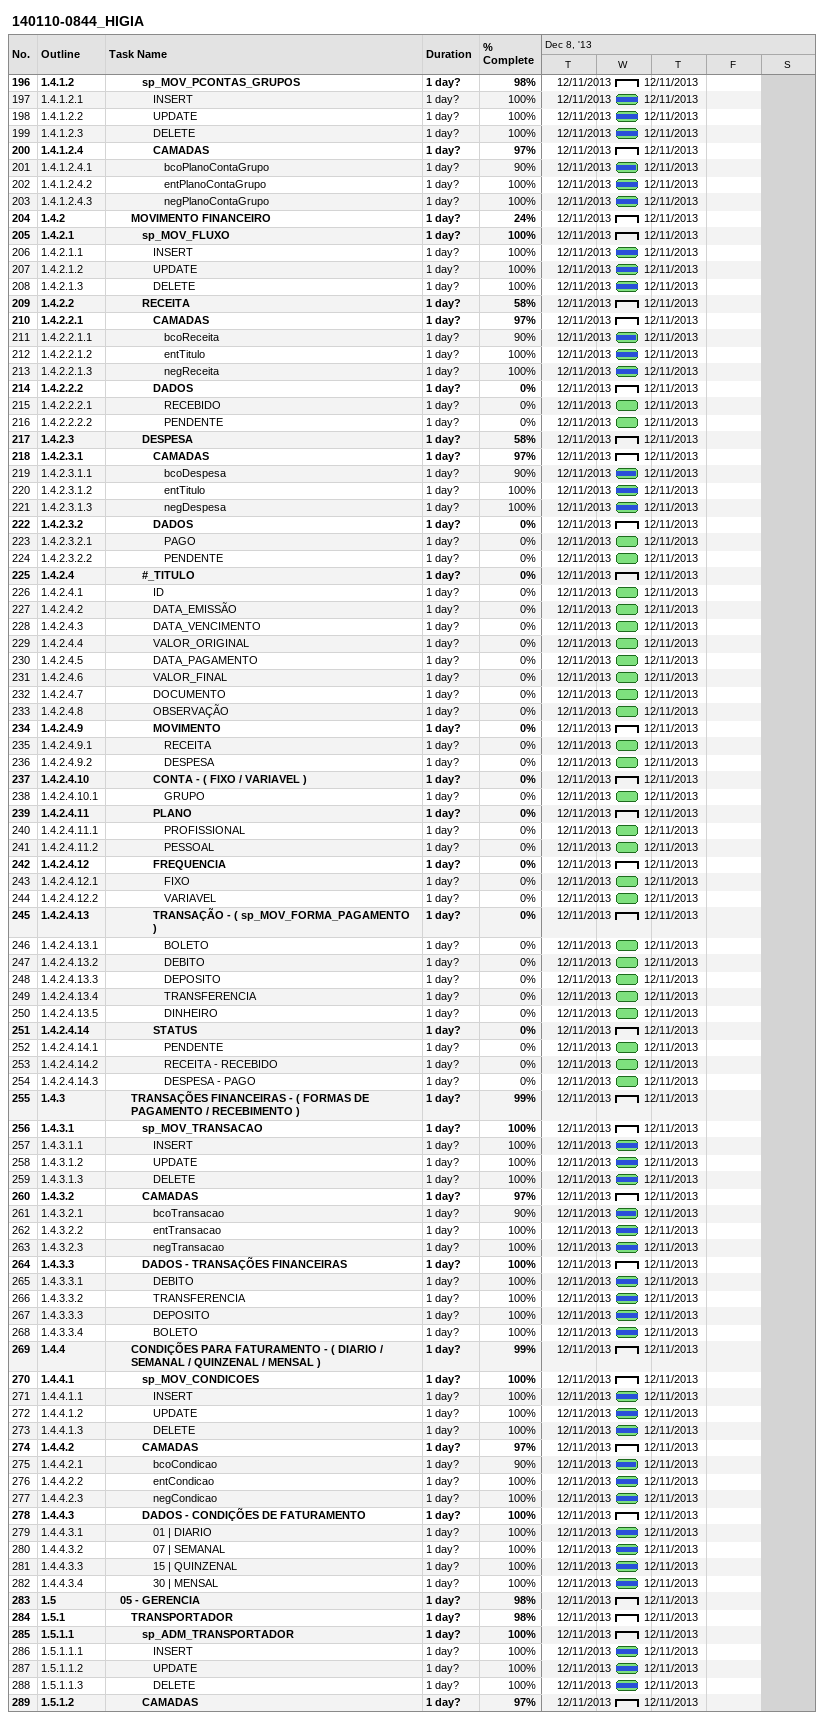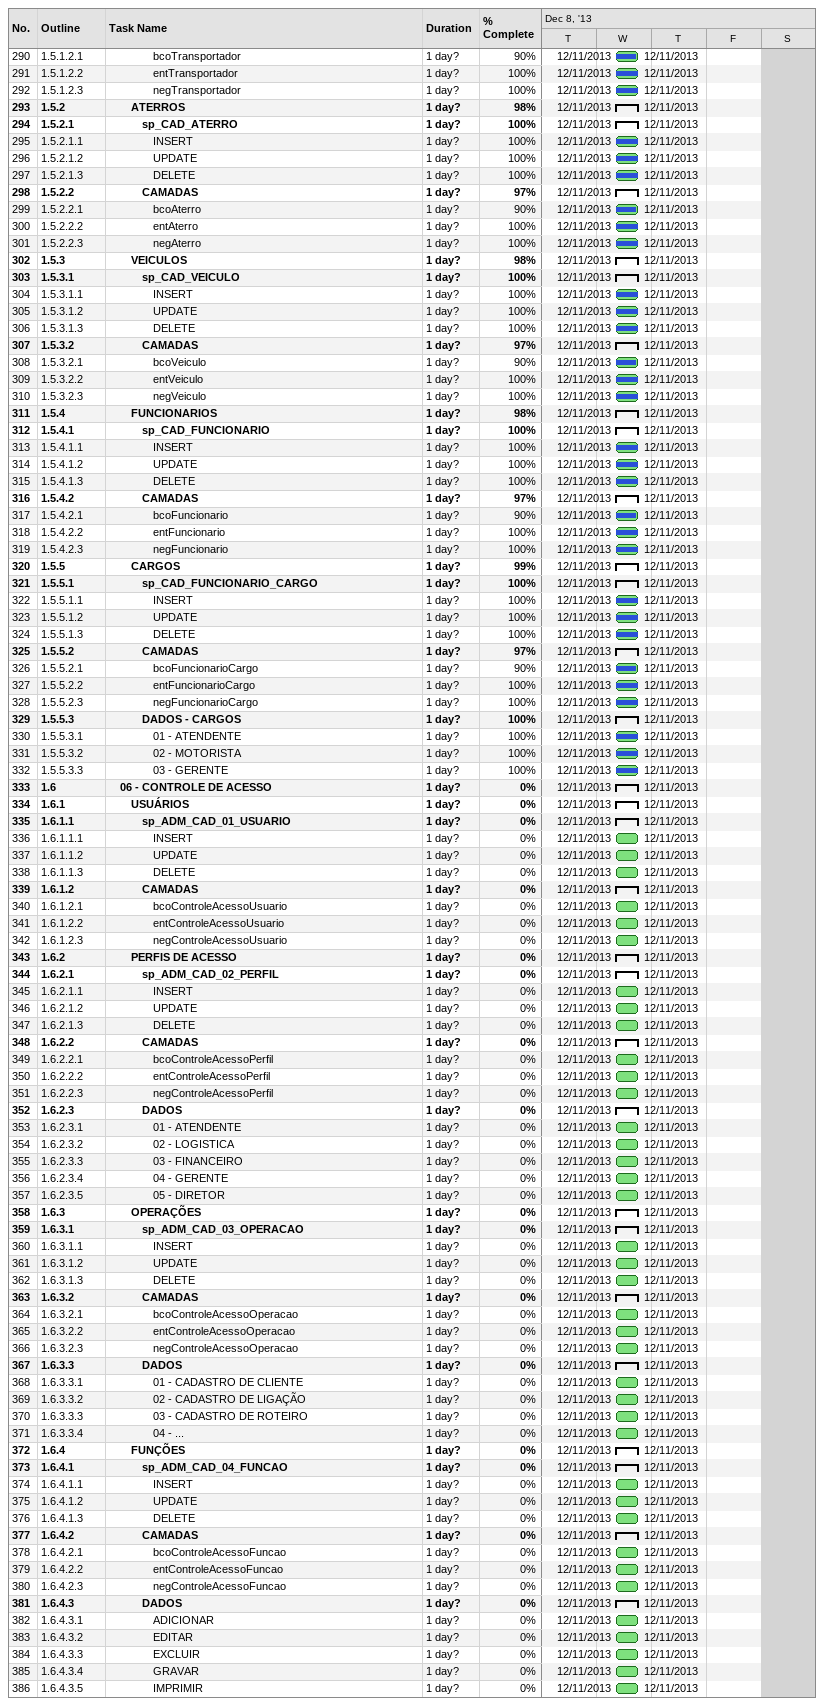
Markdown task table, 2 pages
140110-0844_HIGIA

| ID | WBS | Task | Duration | Start | Finish | % complete |
|---|---|---|---|---|---|---|
| 196 | 1.4.1.2 | **sp_MOV_PCONTAS_GRUPOS** | 1d? | 2013-12-11 | 2013-12-11 | 98 |
| 197 | 1.4.1.2.1 | INSERT | 1d? | 2013-12-11 | 2013-12-11 | 100 |
| 198 | 1.4.1.2.2 | UPDATE | 1d? | 2013-12-11 | 2013-12-11 | 100 |
| 199 | 1.4.1.2.3 | DELETE | 1d? | 2013-12-11 | 2013-12-11 | 100 |
| 200 | 1.4.1.2.4 | **CAMADAS** | 1d? | 2013-12-11 | 2013-12-11 | 97 |
| 201 | 1.4.1.2.4.1 | bcoPlanoContaGrupo | 1d? | 2013-12-11 | 2013-12-11 | 90 |
| 202 | 1.4.1.2.4.2 | entPlanoContaGrupo | 1d? | 2013-12-11 | 2013-12-11 | 100 |
| 203 | 1.4.1.2.4.3 | negPlanoContaGrupo | 1d? | 2013-12-11 | 2013-12-11 | 100 |
| 204 | 1.4.2 | **MOVIMENTO FINANCEIRO** | 1d? | 2013-12-11 | 2013-12-11 | 24 |
| 205 | 1.4.2.1 | **sp_MOV_FLUXO** | 1d? | 2013-12-11 | 2013-12-11 | 100 |
| 206 | 1.4.2.1.1 | INSERT | 1d? | 2013-12-11 | 2013-12-11 | 100 |
| 207 | 1.4.2.1.2 | UPDATE | 1d? | 2013-12-11 | 2013-12-11 | 100 |
| 208 | 1.4.2.1.3 | DELETE | 1d? | 2013-12-11 | 2013-12-11 | 100 |
| 209 | 1.4.2.2 | **RECEITA** | 1d? | 2013-12-11 | 2013-12-11 | 58 |
| 210 | 1.4.2.2.1 | **CAMADAS** | 1d? | 2013-12-11 | 2013-12-11 | 97 |
| 211 | 1.4.2.2.1.1 | bcoReceita | 1d? | 2013-12-11 | 2013-12-11 | 90 |
| 212 | 1.4.2.2.1.2 | entTitulo | 1d? | 2013-12-11 | 2013-12-11 | 100 |
| 213 | 1.4.2.2.1.3 | negReceita | 1d? | 2013-12-11 | 2013-12-11 | 100 |
| 214 | 1.4.2.2.2 | **DADOS** | 1d? | 2013-12-11 | 2013-12-11 | 0 |
| 215 | 1.4.2.2.2.1 | RECEBIDO | 1d? | 2013-12-11 | 2013-12-11 | 0 |
| 216 | 1.4.2.2.2.2 | PENDENTE | 1d? | 2013-12-11 | 2013-12-11 | 0 |
| 217 | 1.4.2.3 | **DESPESA** | 1d? | 2013-12-11 | 2013-12-11 | 58 |
| 218 | 1.4.2.3.1 | **CAMADAS** | 1d? | 2013-12-11 | 2013-12-11 | 97 |
| 219 | 1.4.2.3.1.1 | bcoDespesa | 1d? | 2013-12-11 | 2013-12-11 | 90 |
| 220 | 1.4.2.3.1.2 | entTitulo | 1d? | 2013-12-11 | 2013-12-11 | 100 |
| 221 | 1.4.2.3.1.3 | negDespesa | 1d? | 2013-12-11 | 2013-12-11 | 100 |
| 222 | 1.4.2.3.2 | **DADOS** | 1d? | 2013-12-11 | 2013-12-11 | 0 |
| 223 | 1.4.2.3.2.1 | PAGO | 1d? | 2013-12-11 | 2013-12-11 | 0 |
| 224 | 1.4.2.3.2.2 | PENDENTE | 1d? | 2013-12-11 | 2013-12-11 | 0 |
| 225 | 1.4.2.4 | **#_TITULO** | 1d? | 2013-12-11 | 2013-12-11 | 0 |
| 226 | 1.4.2.4.1 | ID | 1d? | 2013-12-11 | 2013-12-11 | 0 |
| 227 | 1.4.2.4.2 | DATA_EMISSÃO | 1d? | 2013-12-11 | 2013-12-11 | 0 |
| 228 | 1.4.2.4.3 | DATA_VENCIMENTO | 1d? | 2013-12-11 | 2013-12-11 | 0 |
| 229 | 1.4.2.4.4 | VALOR_ORIGINAL | 1d? | 2013-12-11 | 2013-12-11 | 0 |
| 230 | 1.4.2.4.5 | DATA_PAGAMENTO | 1d? | 2013-12-11 | 2013-12-11 | 0 |
| 231 | 1.4.2.4.6 | VALOR_FINAL | 1d? | 2013-12-11 | 2013-12-11 | 0 |
| 232 | 1.4.2.4.7 | DOCUMENTO | 1d? | 2013-12-11 | 2013-12-11 | 0 |
| 233 | 1.4.2.4.8 | OBSERVAÇÃO | 1d? | 2013-12-11 | 2013-12-11 | 0 |
| 234 | 1.4.2.4.9 | **MOVIMENTO** | 1d? | 2013-12-11 | 2013-12-11 | 0 |
| 235 | 1.4.2.4.9.1 | RECEITA | 1d? | 2013-12-11 | 2013-12-11 | 0 |
| 236 | 1.4.2.4.9.2 | DESPESA | 1d? | 2013-12-11 | 2013-12-11 | 0 |
| 237 | 1.4.2.4.10 | **CONTA - ( FIXO / VARIAVEL )** | 1d? | 2013-12-11 | 2013-12-11 | 0 |
| 238 | 1.4.2.4.10.1 | GRUPO | 1d? | 2013-12-11 | 2013-12-11 | 0 |
| 239 | 1.4.2.4.11 | **PLANO** | 1d? | 2013-12-11 | 2013-12-11 | 0 |
| 240 | 1.4.2.4.11.1 | PROFISSIONAL | 1d? | 2013-12-11 | 2013-12-11 | 0 |
| 241 | 1.4.2.4.11.2 | PESSOAL | 1d? | 2013-12-11 | 2013-12-11 | 0 |
| 242 | 1.4.2.4.12 | **FREQUENCIA** | 1d? | 2013-12-11 | 2013-12-11 | 0 |
| 243 | 1.4.2.4.12.1 | FIXO | 1d? | 2013-12-11 | 2013-12-11 | 0 |
| 244 | 1.4.2.4.12.2 | VARIAVEL | 1d? | 2013-12-11 | 2013-12-11 | 0 |
| 245 | 1.4.2.4.13 | **TRANSAÇÃO - ( sp_MOV_FORMA_PAGAMENTO )** | 1d? | 2013-12-11 | 2013-12-11 | 0 |
| 246 | 1.4.2.4.13.1 | BOLETO | 1d? | 2013-12-11 | 2013-12-11 | 0 |
| 247 | 1.4.2.4.13.2 | DEBITO | 1d? | 2013-12-11 | 2013-12-11 | 0 |
| 248 | 1.4.2.4.13.3 | DEPOSITO | 1d? | 2013-12-11 | 2013-12-11 | 0 |
| 249 | 1.4.2.4.13.4 | TRANSFERENCIA | 1d? | 2013-12-11 | 2013-12-11 | 0 |
| 250 | 1.4.2.4.13.5 | DINHEIRO | 1d? | 2013-12-11 | 2013-12-11 | 0 |
| 251 | 1.4.2.4.14 | **STATUS** | 1d? | 2013-12-11 | 2013-12-11 | 0 |
| 252 | 1.4.2.4.14.1 | PENDENTE | 1d? | 2013-12-11 | 2013-12-11 | 0 |
| 253 | 1.4.2.4.14.2 | RECEITA - RECEBIDO | 1d? | 2013-12-11 | 2013-12-11 | 0 |
| 254 | 1.4.2.4.14.3 | DESPESA - PAGO | 1d? | 2013-12-11 | 2013-12-11 | 0 |
| 255 | 1.4.3 | **TRANSAÇÕES FINANCEIRAS - ( FORMAS DE PAGAMENTO / RECEBIMENTO )** | 1d? | 2013-12-11 | 2013-12-11 | 99 |
| 256 | 1.4.3.1 | **sp_MOV_TRANSACAO** | 1d? | 2013-12-11 | 2013-12-11 | 100 |
| 257 | 1.4.3.1.1 | INSERT | 1d? | 2013-12-11 | 2013-12-11 | 100 |
| 258 | 1.4.3.1.2 | UPDATE | 1d? | 2013-12-11 | 2013-12-11 | 100 |
| 259 | 1.4.3.1.3 | DELETE | 1d? | 2013-12-11 | 2013-12-11 | 100 |
| 260 | 1.4.3.2 | **CAMADAS** | 1d? | 2013-12-11 | 2013-12-11 | 97 |
| 261 | 1.4.3.2.1 | bcoTransacao | 1d? | 2013-12-11 | 2013-12-11 | 90 |
| 262 | 1.4.3.2.2 | entTransacao | 1d? | 2013-12-11 | 2013-12-11 | 100 |
| 263 | 1.4.3.2.3 | negTransacao | 1d? | 2013-12-11 | 2013-12-11 | 100 |
| 264 | 1.4.3.3 | **DADOS - TRANSAÇÕES FINANCEIRAS** | 1d? | 2013-12-11 | 2013-12-11 | 100 |
| 265 | 1.4.3.3.1 | DEBITO | 1d? | 2013-12-11 | 2013-12-11 | 100 |
| 266 | 1.4.3.3.2 | TRANSFERENCIA | 1d? | 2013-12-11 | 2013-12-11 | 100 |
| 267 | 1.4.3.3.3 | DEPOSITO | 1d? | 2013-12-11 | 2013-12-11 | 100 |
| 268 | 1.4.3.3.4 | BOLETO | 1d? | 2013-12-11 | 2013-12-11 | 100 |
| 269 | 1.4.4 | **CONDIÇÕES PARA FATURAMENTO - ( DIARIO / SEMANAL / QUINZENAL / MENSAL )** | 1d? | 2013-12-11 | 2013-12-11 | 99 |
| 270 | 1.4.4.1 | **sp_MOV_CONDICOES** | 1d? | 2013-12-11 | 2013-12-11 | 100 |
| 271 | 1.4.4.1.1 | INSERT | 1d? | 2013-12-11 | 2013-12-11 | 100 |
| 272 | 1.4.4.1.2 | UPDATE | 1d? | 2013-12-11 | 2013-12-11 | 100 |
| 273 | 1.4.4.1.3 | DELETE | 1d? | 2013-12-11 | 2013-12-11 | 100 |
| 274 | 1.4.4.2 | **CAMADAS** | 1d? | 2013-12-11 | 2013-12-11 | 97 |
| 275 | 1.4.4.2.1 | bcoCondicao | 1d? | 2013-12-11 | 2013-12-11 | 90 |
| 276 | 1.4.4.2.2 | entCondicao | 1d? | 2013-12-11 | 2013-12-11 | 100 |
| 277 | 1.4.4.2.3 | negCondicao | 1d? | 2013-12-11 | 2013-12-11 | 100 |
| 278 | 1.4.4.3 | **DADOS - CONDIÇÕES DE FATURAMENTO** | 1d? | 2013-12-11 | 2013-12-11 | 100 |
| 279 | 1.4.4.3.1 | 01 \| DIARIO | 1d? | 2013-12-11 | 2013-12-11 | 100 |
| 280 | 1.4.4.3.2 | 07 \| SEMANAL | 1d? | 2013-12-11 | 2013-12-11 | 100 |
| 281 | 1.4.4.3.3 | 15 \| QUINZENAL | 1d? | 2013-12-11 | 2013-12-11 | 100 |
| 282 | 1.4.4.3.4 | 30 \| MENSAL | 1d? | 2013-12-11 | 2013-12-11 | 100 |
| 283 | 1.5 | **05 - GERENCIA** | 1d? | 2013-12-11 | 2013-12-11 | 98 |
| 284 | 1.5.1 | **TRANSPORTADOR** | 1d? | 2013-12-11 | 2013-12-11 | 98 |
| 285 | 1.5.1.1 | **sp_ADM_TRANSPORTADOR** | 1d? | 2013-12-11 | 2013-12-11 | 100 |
| 286 | 1.5.1.1.1 | INSERT | 1d? | 2013-12-11 | 2013-12-11 | 100 |
| 287 | 1.5.1.1.2 | UPDATE | 1d? | 2013-12-11 | 2013-12-11 | 100 |
| 288 | 1.5.1.1.3 | DELETE | 1d? | 2013-12-11 | 2013-12-11 | 100 |
| 289 | 1.5.1.2 | **CAMADAS** | 1d? | 2013-12-11 | 2013-12-11 | 97 |
| 290 | 1.5.1.2.1 | bcoTransportador | 1d? | 2013-12-11 | 2013-12-11 | 90 |
| 291 | 1.5.1.2.2 | entTransportador | 1d? | 2013-12-11 | 2013-12-11 | 100 |
| 292 | 1.5.1.2.3 | negTransportador | 1d? | 2013-12-11 | 2013-12-11 | 100 |
| 293 | 1.5.2 | **ATERROS** | 1d? | 2013-12-11 | 2013-12-11 | 98 |
| 294 | 1.5.2.1 | **sp_CAD_ATERRO** | 1d? | 2013-12-11 | 2013-12-11 | 100 |
| 295 | 1.5.2.1.1 | INSERT | 1d? | 2013-12-11 | 2013-12-11 | 100 |
| 296 | 1.5.2.1.2 | UPDATE | 1d? | 2013-12-11 | 2013-12-11 | 100 |
| 297 | 1.5.2.1.3 | DELETE | 1d? | 2013-12-11 | 2013-12-11 | 100 |
| 298 | 1.5.2.2 | **CAMADAS** | 1d? | 2013-12-11 | 2013-12-11 | 97 |
| 299 | 1.5.2.2.1 | bcoAterro | 1d? | 2013-12-11 | 2013-12-11 | 90 |
| 300 | 1.5.2.2.2 | entAterro | 1d? | 2013-12-11 | 2013-12-11 | 100 |
| 301 | 1.5.2.2.3 | negAterro | 1d? | 2013-12-11 | 2013-12-11 | 100 |
| 302 | 1.5.3 | **VEICULOS** | 1d? | 2013-12-11 | 2013-12-11 | 98 |
| 303 | 1.5.3.1 | **sp_CAD_VEICULO** | 1d? | 2013-12-11 | 2013-12-11 | 100 |
| 304 | 1.5.3.1.1 | INSERT | 1d? | 2013-12-11 | 2013-12-11 | 100 |
| 305 | 1.5.3.1.2 | UPDATE | 1d? | 2013-12-11 | 2013-12-11 | 100 |
| 306 | 1.5.3.1.3 | DELETE | 1d? | 2013-12-11 | 2013-12-11 | 100 |
| 307 | 1.5.3.2 | **CAMADAS** | 1d? | 2013-12-11 | 2013-12-11 | 97 |
| 308 | 1.5.3.2.1 | bcoVeiculo | 1d? | 2013-12-11 | 2013-12-11 | 90 |
| 309 | 1.5.3.2.2 | entVeiculo | 1d? | 2013-12-11 | 2013-12-11 | 100 |
| 310 | 1.5.3.2.3 | negVeiculo | 1d? | 2013-12-11 | 2013-12-11 | 100 |
| 311 | 1.5.4 | **FUNCIONARIOS** | 1d? | 2013-12-11 | 2013-12-11 | 98 |
| 312 | 1.5.4.1 | **sp_CAD_FUNCIONARIO** | 1d? | 2013-12-11 | 2013-12-11 | 100 |
| 313 | 1.5.4.1.1 | INSERT | 1d? | 2013-12-11 | 2013-12-11 | 100 |
| 314 | 1.5.4.1.2 | UPDATE | 1d? | 2013-12-11 | 2013-12-11 | 100 |
| 315 | 1.5.4.1.3 | DELETE | 1d? | 2013-12-11 | 2013-12-11 | 100 |
| 316 | 1.5.4.2 | **CAMADAS** | 1d? | 2013-12-11 | 2013-12-11 | 97 |
| 317 | 1.5.4.2.1 | bcoFuncionario | 1d? | 2013-12-11 | 2013-12-11 | 90 |
| 318 | 1.5.4.2.2 | entFuncionario | 1d? | 2013-12-11 | 2013-12-11 | 100 |
| 319 | 1.5.4.2.3 | negFuncionario | 1d? | 2013-12-11 | 2013-12-11 | 100 |
| 320 | 1.5.5 | **CARGOS** | 1d? | 2013-12-11 | 2013-12-11 | 99 |
| 321 | 1.5.5.1 | **sp_CAD_FUNCIONARIO_CARGO** | 1d? | 2013-12-11 | 2013-12-11 | 100 |
| 322 | 1.5.5.1.1 | INSERT | 1d? | 2013-12-11 | 2013-12-11 | 100 |
| 323 | 1.5.5.1.2 | UPDATE | 1d? | 2013-12-11 | 2013-12-11 | 100 |
| 324 | 1.5.5.1.3 | DELETE | 1d? | 2013-12-11 | 2013-12-11 | 100 |
| 325 | 1.5.5.2 | **CAMADAS** | 1d? | 2013-12-11 | 2013-12-11 | 97 |
| 326 | 1.5.5.2.1 | bcoFuncionarioCargo | 1d? | 2013-12-11 | 2013-12-11 | 90 |
| 327 | 1.5.5.2.2 | entFuncionarioCargo | 1d? | 2013-12-11 | 2013-12-11 | 100 |
| 328 | 1.5.5.2.3 | negFuncionarioCargo | 1d? | 2013-12-11 | 2013-12-11 | 100 |
| 329 | 1.5.5.3 | **DADOS - CARGOS** | 1d? | 2013-12-11 | 2013-12-11 | 100 |
| 330 | 1.5.5.3.1 | 01 - ATENDENTE | 1d? | 2013-12-11 | 2013-12-11 | 100 |
| 331 | 1.5.5.3.2 | 02 - MOTORISTA | 1d? | 2013-12-11 | 2013-12-11 | 100 |
| 332 | 1.5.5.3.3 | 03 - GERENTE | 1d? | 2013-12-11 | 2013-12-11 | 100 |
| 333 | 1.6 | **06 - CONTROLE DE ACESSO** | 1d? | 2013-12-11 | 2013-12-11 | 0 |
| 334 | 1.6.1 | **USUÁRIOS** | 1d? | 2013-12-11 | 2013-12-11 | 0 |
| 335 | 1.6.1.1 | **sp_ADM_CAD_01_USUARIO** | 1d? | 2013-12-11 | 2013-12-11 | 0 |
| 336 | 1.6.1.1.1 | INSERT | 1d? | 2013-12-11 | 2013-12-11 | 0 |
| 337 | 1.6.1.1.2 | UPDATE | 1d? | 2013-12-11 | 2013-12-11 | 0 |
| 338 | 1.6.1.1.3 | DELETE | 1d? | 2013-12-11 | 2013-12-11 | 0 |
| 339 | 1.6.1.2 | **CAMADAS** | 1d? | 2013-12-11 | 2013-12-11 | 0 |
| 340 | 1.6.1.2.1 | bcoControleAcessoUsuario | 1d? | 2013-12-11 | 2013-12-11 | 0 |
| 341 | 1.6.1.2.2 | entControleAcessoUsuario | 1d? | 2013-12-11 | 2013-12-11 | 0 |
| 342 | 1.6.1.2.3 | negControleAcessoUsuario | 1d? | 2013-12-11 | 2013-12-11 | 0 |
| 343 | 1.6.2 | **PERFIS DE ACESSO** | 1d? | 2013-12-11 | 2013-12-11 | 0 |
| 344 | 1.6.2.1 | **sp_ADM_CAD_02_PERFIL** | 1d? | 2013-12-11 | 2013-12-11 | 0 |
| 345 | 1.6.2.1.1 | INSERT | 1d? | 2013-12-11 | 2013-12-11 | 0 |
| 346 | 1.6.2.1.2 | UPDATE | 1d? | 2013-12-11 | 2013-12-11 | 0 |
| 347 | 1.6.2.1.3 | DELETE | 1d? | 2013-12-11 | 2013-12-11 | 0 |
| 348 | 1.6.2.2 | **CAMADAS** | 1d? | 2013-12-11 | 2013-12-11 | 0 |
| 349 | 1.6.2.2.1 | bcoControleAcessoPerfil | 1d? | 2013-12-11 | 2013-12-11 | 0 |
| 350 | 1.6.2.2.2 | entControleAcessoPerfil | 1d? | 2013-12-11 | 2013-12-11 | 0 |
| 351 | 1.6.2.2.3 | negControleAcessoPerfil | 1d? | 2013-12-11 | 2013-12-11 | 0 |
| 352 | 1.6.2.3 | **DADOS** | 1d? | 2013-12-11 | 2013-12-11 | 0 |
| 353 | 1.6.2.3.1 | 01 - ATENDENTE | 1d? | 2013-12-11 | 2013-12-11 | 0 |
| 354 | 1.6.2.3.2 | 02 - LOGISTICA | 1d? | 2013-12-11 | 2013-12-11 | 0 |
| 355 | 1.6.2.3.3 | 03 - FINANCEIRO | 1d? | 2013-12-11 | 2013-12-11 | 0 |
| 356 | 1.6.2.3.4 | 04 - GERENTE | 1d? | 2013-12-11 | 2013-12-11 | 0 |
| 357 | 1.6.2.3.5 | 05 - DIRETOR | 1d? | 2013-12-11 | 2013-12-11 | 0 |
| 358 | 1.6.3 | **OPERAÇÕES** | 1d? | 2013-12-11 | 2013-12-11 | 0 |
| 359 | 1.6.3.1 | **sp_ADM_CAD_03_OPERACAO** | 1d? | 2013-12-11 | 2013-12-11 | 0 |
| 360 | 1.6.3.1.1 | INSERT | 1d? | 2013-12-11 | 2013-12-11 | 0 |
| 361 | 1.6.3.1.2 | UPDATE | 1d? | 2013-12-11 | 2013-12-11 | 0 |
| 362 | 1.6.3.1.3 | DELETE | 1d? | 2013-12-11 | 2013-12-11 | 0 |
| 363 | 1.6.3.2 | **CAMADAS** | 1d? | 2013-12-11 | 2013-12-11 | 0 |
| 364 | 1.6.3.2.1 | bcoControleAcessoOperacao | 1d? | 2013-12-11 | 2013-12-11 | 0 |
| 365 | 1.6.3.2.2 | entControleAcessoOperacao | 1d? | 2013-12-11 | 2013-12-11 | 0 |
| 366 | 1.6.3.2.3 | negControleAcessoOperacao | 1d? | 2013-12-11 | 2013-12-11 | 0 |
| 367 | 1.6.3.3 | **DADOS** | 1d? | 2013-12-11 | 2013-12-11 | 0 |
| 368 | 1.6.3.3.1 | 01 - CADASTRO DE CLIENTE | 1d? | 2013-12-11 | 2013-12-11 | 0 |
| 369 | 1.6.3.3.2 | 02 - CADASTRO DE LIGAÇÃO | 1d? | 2013-12-11 | 2013-12-11 | 0 |
| 370 | 1.6.3.3.3 | 03 - CADASTRO DE ROTEIRO | 1d? | 2013-12-11 | 2013-12-11 | 0 |
| 371 | 1.6.3.3.4 | 04 - ... | 1d? | 2013-12-11 | 2013-12-11 | 0 |
| 372 | 1.6.4 | **FUNÇÕES** | 1d? | 2013-12-11 | 2013-12-11 | 0 |
| 373 | 1.6.4.1 | **sp_ADM_CAD_04_FUNCAO** | 1d? | 2013-12-11 | 2013-12-11 | 0 |
| 374 | 1.6.4.1.1 | INSERT | 1d? | 2013-12-11 | 2013-12-11 | 0 |
| 375 | 1.6.4.1.2 | UPDATE | 1d? | 2013-12-11 | 2013-12-11 | 0 |
| 376 | 1.6.4.1.3 | DELETE | 1d? | 2013-12-11 | 2013-12-11 | 0 |
| 377 | 1.6.4.2 | **CAMADAS** | 1d? | 2013-12-11 | 2013-12-11 | 0 |
| 378 | 1.6.4.2.1 | bcoControleAcessoFuncao | 1d? | 2013-12-11 | 2013-12-11 | 0 |
| 379 | 1.6.4.2.2 | entControleAcessoFuncao | 1d? | 2013-12-11 | 2013-12-11 | 0 |
| 380 | 1.6.4.2.3 | negControleAcessoFuncao | 1d? | 2013-12-11 | 2013-12-11 | 0 |
| 381 | 1.6.4.3 | **DADOS** | 1d? | 2013-12-11 | 2013-12-11 | 0 |
| 382 | 1.6.4.3.1 | ADICIONAR | 1d? | 2013-12-11 | 2013-12-11 | 0 |
| 383 | 1.6.4.3.2 | EDITAR | 1d? | 2013-12-11 | 2013-12-11 | 0 |
| 384 | 1.6.4.3.3 | EXCLUIR | 1d? | 2013-12-11 | 2013-12-11 | 0 |
| 385 | 1.6.4.3.4 | GRAVAR | 1d? | 2013-12-11 | 2013-12-11 | 0 |
| 386 | 1.6.4.3.5 | IMPRIMIR | 1d? | 2013-12-11 | 2013-12-11 | 0 |
